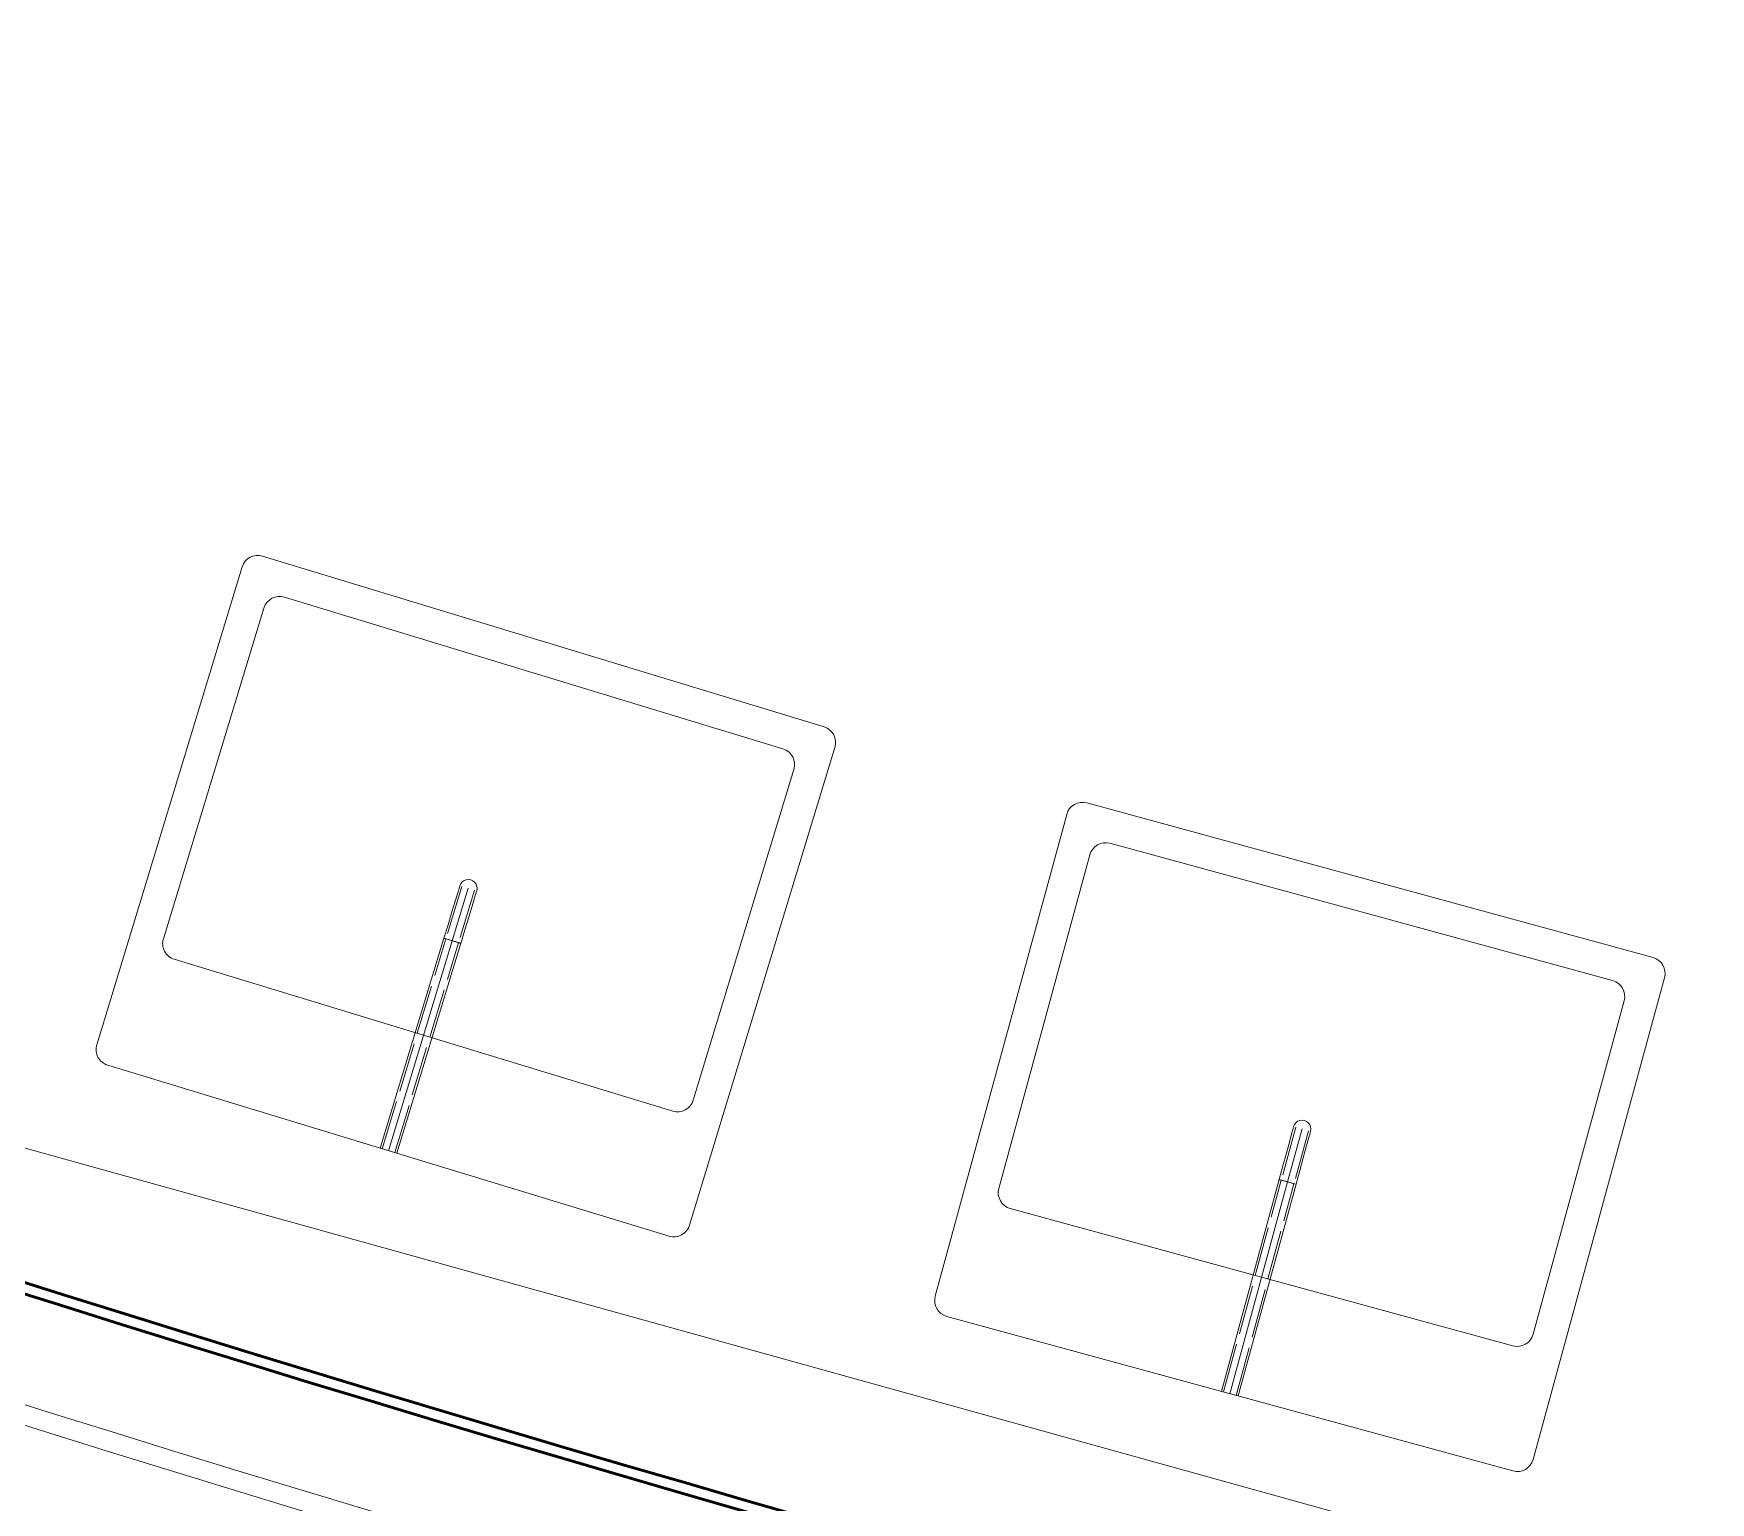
# Model space of a CAD drawing. Header units: millimetres. Extents: x -89663 to 74273, y -103666 to 18539.
# Drawn here: x -35090 to -33561, y -70374 to -69036 of the extents above; entities that cross this region are included whole.
import ezdxf
from ezdxf.enums import TextEntityAlignment as Align

# ---------------------------------------------------------------- set-up
doc = ezdxf.new("R2010")
doc.units = ezdxf.units.MM
doc.header["$MEASUREMENT"] = 0
for name, pattern in [('Dot & Dashed', [670.277762, 352.777767, -176.388884, 0, -141.111112]), ('Double Dashed', [1093.611073, 529.166651, -211.666656, 141.111112, -211.666656]), ('Hidden Line', [55, 45, -10])]:
    doc.linetypes.add(name, pattern=pattern)
for name, color, linetype in [('A-20-M_Floor_Slab', 7, 'Continuous'), ('A-25-M_Wall_Ext', 7, 'Continuous'), ('New_A-05-M_Gross_Int_WC_s', 7, 'Continuous'), ('New_A-15-MG_Structural_Grid_Phase_2', 7, 'Continuous'), ('New_A-25-M_Wall_Ext', 7, 'Continuous'), ('New_A-25-M_Wall_Int', 7, 'Continuous'), ('New_A-35-M_FFE_Sanitary', 7, 'Continuous'), ('New_A-40-M_Soft_Landscaping_P2', 7, 'Continuous')]:
    doc.layers.add(name, color=color, linetype=linetype)
for name, color, linetype, lineweight in [('A-20-M_Floor_Slab_Pen_No__89', 8, 'Continuous', 20), ('A-25-M_Wall_Ext_Pen_No__87', 8, 'Continuous', 20), ('New_A-25-M_Wall_Ext_Pen_No__87', 8, 'Continuous', 20), ('New_A-25-M_Wall_Int_Pen_No__193', 7, 'Continuous', 18), ('New_A-40-M_Soft_Landscaping_P2_Pen_No__150', 7, 'Continuous', 0), ('New_ArchiCAD Zone Stamps_Pen_No__6', 7, 'Continuous', 35)]:
    doc.layers.add(name, color=color, linetype=linetype, lineweight=lineweight)
for name, color, linetype, lineweight, true_color in [('New_A-05-M_Gross_Int_WC_s_Pen_No__74', 7, 'Continuous', 20, 0x606060), ('New_A-15-MG_Structural_Grid_Phase_2_Pen_No__222', 7, 'Continuous', 13, 0x65af33), ('New_A-25-M_Wall_Ext_Pen_No__107', 7, 'Continuous', 15, 0xa6a6a6), ('New_A-25-M_Wall_Ext_Pen_No__27', 7, 'Continuous', 50, 0x2a2a2a), ('New_A-25-M_Wall_Int_Pen_No__107', 7, 'Continuous', 15, 0xa6a6a6), ('New_A-25-M_Wall_Int_Pen_No__149', 7, 'Continuous', 0, 0x2a2a2a), ('New_A-35-M_FFE_Sanitary_Pen_No__211', 7, 'Continuous', 13, 0xebf6ff), ('New_A-35-M_FFE_Sanitary_Pen_No__27', 7, 'Continuous', 50, 0x2a2a2a), ('New_A-35-M_FFE_Sanitary_Pen_No__64', 7, 'Continuous', 20, 0x606060)]:
    doc.layers.add(name, color=color, linetype=linetype, lineweight=lineweight, true_color=true_color)
doc.styles.add('GENERATED_STYLE_1', font='')
doc.styles.add('GENERATED_STYLE_3', font='')
doc.styles.add('GENERATED_STYLE_4', font='')
doc.styles.get('GENERATED_STYLE_1').set_extended_font_data('Arial', bold=True)
doc.styles.get('GENERATED_STYLE_3').set_extended_font_data('Arial')
doc.styles.get('GENERATED_STYLE_4').set_extended_font_data('Swis721 BT')

# ---------------------------------------------------------------- blocks, each defined once
blk = doc.blocks.new('Female WC_INB 0163_41_1', base_point=(-32279.5, -69544.5))
at = {"layer": 'New_A-05-M_Gross_Int_WC_s_Pen_No__74', "linetype": 'Continuous'}
blk.add_arc((-26783.8, -43782.5), 27679.9, 246.44054, 262.17938, dxfattribs=at)
at = {"layer": 'New_ArchiCAD Zone Stamps_Pen_No__6'}
for tag, height, style, p in [('ROOM_NAME', 250, 'GENERATED_STYLE_1', (-32667.2, -68179)), ('zoneNameLine2', 250, 'GENERATED_STYLE_1', (-32855.7, -68611.2)), ('ROOM_NUMBER', 200, 'GENERATED_STYLE_3', (-33044.1, -69031.9)), ('measuredAreaCode', 200, 'GENERATED_STYLE_3', (-33201.1, -69392)), ('ROOM_HOLES_PRM', 200, 'GENERATED_STYLE_3', (-32893.7, -69526)), ('DUMMY_649', 200, 'GENERATED_STYLE_3', (-32404.4, -69739.4)), ('DUMMY_650', 133.3, 'GENERATED_STYLE_3', (-32125.1, -69845.9))]:
    blk.add_attdef(tag, text='', height=height, rotation=336.4404, dxfattribs=dict(at, style=style)).set_placement(p, align=Align.TOP_LEFT)
blk = doc.blocks.new('Mesh_33_1', base_point=(-40933.1, -67038.1))
at = {"layer": 'New_A-40-M_Soft_Landscaping_P2_Pen_No__150', "linetype": 'Continuous', "flags": 128}
blk.add_lwpolyline([(-40933.1, -67038.1, 0.320491), (-40900.8, -69852.7, 0.075053), (-37194.7, -72335.5, 0.135492), (-17580.9, -76160.2), (-17996, -70643, -0.183873), (-38079.9, -69688.1, -0.169448), (-40869.9, -67158.8, -0.091733)], format="xyb", close=True, dxfattribs=at)
blk = doc.blocks.new('Mesh_34_1', base_point=(-38055.1, -69698.9))
at = {"layer": 'New_A-40-M_Soft_Landscaping_P2_Pen_No__150', "linetype": 'Continuous', "flags": 128}
blk.add_lwpolyline([(-38055.1, -69698.9, -0.169694), (-40869.9, -67158.8, 0.334983), (-40169.4, -69895, 0.065126), (-36684.4, -71850.8, 0.165018), (-17774.3, -73560), (-17996, -70643, -0.183626)], format="xyb", close=True, dxfattribs=at)
blk = doc.blocks.new('Slab_71_1', base_point=(-38011.1, -70020.7))
at = {"layer": 'A-20-M_Floor_Slab_Pen_No__89', "linetype": 'Continuous', "flags": 128}
blk.add_lwpolyline([(-38011.1, -70020.7), (-37706.8, -69326.8), (-30776.4, -71251.7), (-30890.3, -71998.5)], close=True, dxfattribs=at)
blk = doc.blocks.new('Slab_72_1', base_point=(-37706.8, -69326.8))
at = {"layer": 'A-20-M_Floor_Slab_Pen_No__89', "linetype": 'Continuous', "flags": 128}
blk.add_lwpolyline([(-37706.8, -69326.8), (-37838.6, -69627.5), (-30825.7, -71575.3), (-30776.4, -71251.7)], close=True, dxfattribs=at)
blk = doc.blocks.new('Wall_53_1', base_point=(-38176, -69536.6))
at = {"layer": 'New_A-25-M_Wall_Ext_Pen_No__107', "linetype": 'Continuous', "lineweight": 0, "true_color": 0x535353}
blk.add_hatch(color=251, dxfattribs=at).paths.add_polyline_path([(-38176, -69536.6), (-38217.5, -69627.6, 0.177017), (-18856.6, -70909.4), (-18870.6, -70861.5), (-18884.7, -70813.4, -0.177006)])
at = {"layer": 'New_A-25-M_Wall_Ext_Pen_No__27', "linetype": 'Continuous'}
for radius, start in [(28161.8, 246.13805), (28261.8, 246.13561)]:
    blk.add_arc((-26783.5, -43782), radius, start, 286.28897, dxfattribs=at)
blk = doc.blocks.new('Wall_55_1', base_point=(-38175.9, -69536.5))
at = {"layer": 'New_A-25-M_Wall_Ext_Pen_No__87', "linetype": 'Hidden Line'}
for radius in [28161.8, 28211.8]:
    blk.add_arc((-26758.9, -43792.8), radius, 246.08329, 336.44041, dxfattribs=at)
blk = doc.blocks.new('Wall_93_1', base_point=(-37848.3, -69154.4))
at = {"layer": 'New_A-35-M_FFE_Sanitary_Pen_No__211', "linetype": 'Continuous'}
h = blk.add_hatch(dxfattribs=at)
h.set_pattern_fill('Plaster_0001', color=256, style=0, pattern_type=2)
h.set_pattern_definition([(164.31925, (0, 0), (46.81334, 166.75884), [0, -100]), (164.31925, (-71.55, -69.87), (46.81334, 166.75884), [0, -100])])
h.paths.add_polyline_path([(-37844.3, -69145.2), (-37848.3, -69154.4, 0.068547), (-30550.5, -71208.5), (-30549.2, -71198.5, -0.068546)])
at = {"layer": 'New_A-35-M_FFE_Sanitary_Pen_No__27', "linetype": 'Continuous'}
for radius, end in [(27770, 262.12216), (27780, 262.12234)]:
    blk.add_arc((-26743, -43690.6), radius, 246.43702, end, dxfattribs=at)
blk = doc.blocks.new('Wall_117_1', base_point=(-37959.5, -69407.8))
at = {"layer": 'New_A-25-M_Wall_Int_Pen_No__107', "linetype": 'Continuous'}
h = blk.add_hatch(dxfattribs=at)
h.set_pattern_fill('Plywood_0001', color=256, style=0, pattern_type=2)
h.set_pattern_definition([(0, (0, 0), (0, 200), [])])
h.paths.add_polyline_path([(-30510.1, -71307.7, -0.069282), (-37887.5, -69242.8), (-37894.7, -69259.3, 0.069282), (-30512.5, -71325.6)])
blk.add_hatch(color=256, dxfattribs=at).paths.add_polyline_path([(-37959.5, -69407.8, 0.069282), (-30534.2, -71486.1), (-30532.6, -71474.2, -0.069282), (-37954.7, -69396.8)])
at = {"layer": 'New_A-25-M_Wall_Int_Pen_No__149', "linetype": 'Continuous'}
for radius, start in [(27776.8, 246.43702), (28046.8, 246.43704)]:
    blk.add_arc((-26783.5, -43782), radius, start, 262.28997, dxfattribs=at)
at = {"layer": 'New_A-25-M_Wall_Int_Pen_No__193', "linetype": 'Continuous'}
for radius, start in [(27794.8, 246.43702), (27944.8, 246.43703), (27956.8, 246.43704)]:
    blk.add_arc((-26783.5, -43782), radius, start, 262.28997, dxfattribs=at)
blk = doc.blocks.new('Wall_231_1', base_point=(-38294.6, -69816.9))
at = {"layer": 'A-25-M_Wall_Ext_Pen_No__87', "linetype": 'Hidden Line'}
for radius, start, end in [(28130.8, 246.16287, 336.76285), (28469.8, 246.15506, 336.76093)]:
    blk.add_arc((-26785.3, -43777.2), radius, start, end, dxfattribs=at)
blk = doc.blocks.new('Elbow Tube 19')
at = {"layer": 'New_A-35-M_FFE_Sanitary_Pen_No__64', "linetype": 'Continuous'}
for p, q in [((-8, 0), (-7.7, 2.1)), ((-7.7, -2.1), (-8, 0)), ((-7.7, 2.1), (-6.9, 4)), ((-6.9, 4), (-5.7, 5.7)), ((-5.7, 5.7), (-4, 6.9)), ((-4, 6.9), (-2.1, 7.7)), ((-2.1, 7.7), (0, 8)), ((1.7, 8), (0, 8)), ((6.7, 8), (1.7, 8)), ((14.6, 8), (6.7, 8)), ((25, 8), (14.6, 8)), ((37.1, 8), (25, 8)), ((50, 8), (37.1, 8)), ((50, 7.7), (50, 8)), ((50, 6.9), (50, 7.7)), ((50, 5.7), (50, 6.9)), ((50, 4), (50, 5.7)), ((50, 2.1), (50, 4)), ((50, 0), (50, 2.1)), ((50, -2.1), (50, 0)), ((-6.9, -4), (-7.7, -2.1)), ((-5.7, -5.7), (-6.9, -4)), ((-4, -6.9), (-5.7, -5.7)), ((-2.1, -7.7), (-4, -6.9)), ((0, -8), (-2.1, -7.7)), ((1.7, -8), (0, -8)), ((6.7, -8), (1.7, -8)), ((14.6, -8), (6.7, -8)), ((25, -8), (14.6, -8)), ((37.1, -8), (25, -8)), ((50, -8), (37.1, -8)), ((50, -4), (50, -2.1)), ((50, -5.7), (50, -4)), ((50, -6.9), (50, -5.7)), ((50, -7.7), (50, -6.9)), ((50, -8), (50, -7.7))]:
    blk.add_line(p, q, dxfattribs=at)
at = {"layer": 'New_A-35-M_FFE_Sanitary_Pen_No__64', "linetype": 'Hidden Line'}
for p, q in [((0, 6), (50, 6)), ((0, -6), (50, -6))]:
    blk.add_line(p, q, dxfattribs=at)
at = {"layer": 'New_A-35-M_FFE_Sanitary_Pen_No__64', "linetype": 'Dot & Dashed'}
blk.add_line((0, 0), (50, 0), dxfattribs=at)
blk = doc.blocks.new('Tube 19')
at = {"layer": 'New_A-35-M_FFE_Sanitary_Pen_No__64', "linetype": 'Continuous'}
for p, q in [((0, 8), (0, -8)), ((200, 8), (0, 8)), ((200, -8), (200, 8)), ((0, -8), (200, -8))]:
    blk.add_line(p, q, dxfattribs=at)
at = {"layer": 'New_A-35-M_FFE_Sanitary_Pen_No__64', "linetype": 'Hidden Line'}
for p, q in [((0, 6), (200, 6)), ((0, -6), (200, -6))]:
    blk.add_line(p, q, dxfattribs=at)
at = {"layer": 'New_A-35-M_FFE_Sanitary_Pen_No__64', "linetype": 'Dot & Dashed'}
blk.add_line((0, 0), (200, 0), dxfattribs=at)
blk = doc.blocks.new('Standard grid marker_24')
at = {"layer": 'New_A-15-MG_Structural_Grid_Phase_2_Pen_No__222', "linetype": 'Double Dashed'}
blk.add_arc((0, 0), 27977.6, 0, 90.63597, dxfattribs=at)
at = {"layer": 'New_A-15-MG_Structural_Grid_Phase_2_Pen_No__222', "style": 'GENERATED_STYLE_4'}
blk.add_attdef('AC_MarkerText_1', text='', height=350, rotation=90.3066, dxfattribs=at).set_placement((-1326.2, 28008), align=Align.MIDDLE_CENTER)
blk = doc.blocks.new('Basin 19')
at = {"layer": 'New_A-35-M_FFE_Sanitary_Pen_No__64', "linetype": 'Continuous'}
for p, q in [((-267.5, 0), (267.5, 0)), ((-282.5, -470), (-282.5, -15)), ((282.5, -15), (282.5, -470)), ((-237.5, -110), (237.5, -110)), ((-252.5, -440), (-252.5, -125)), ((252.5, -125), (252.5, -440)), ((237.5, -455), (-237.5, -455)), ((267.5, -485), (-267.5, -485))]:
    blk.add_line(p, q, dxfattribs=at)
for centre, start, end in [((-267.5, -15), 90, 180), ((267.5, -15), 0, 90), ((-237.5, -125), 90, 180), ((237.5, -125), 0, 90), ((-237.5, -440), 180, 270), ((237.5, -440), 270, 0), ((-267.5, -470), 180, 270), ((267.5, -470), 270, 0)]:
    blk.add_arc(centre, 15, start, end, dxfattribs=at)

msp = doc.modelspace()

# ---------------------------------------------------------------- block references
at = {"layer": 'A-20-M_Floor_Slab', "color": 8, "linetype": 'Continuous', "lineweight": 20}
for name, p in [('Slab_71_1', (-38011.1, -70020.7)), ('Slab_72_1', (-37706.8, -69326.8))]:
    msp.add_blockref(name, p, dxfattribs=at)
at = {"layer": 'A-25-M_Wall_Ext', "color": 250, "lineweight": 50, "true_color": 0x2a2a2a}
msp.add_blockref('Wall_231_1', (-38294.6, -69816.9), dxfattribs=at)
at = {"layer": 'New_A-05-M_Gross_Int_WC_s', "linetype": 'Continuous'}
msp.add_blockref('Female WC_INB 0163_41_1', (-32279.5, -69544.5), dxfattribs=at)
at = {"layer": 'New_A-15-MG_Structural_Grid_Phase_2', "color": 8, "linetype": 'Continuous', "lineweight": 15, "zscale": 1000, "rotation": 246.1337837427074}
msp.add_blockref('Standard grid marker_24', (-26783.5, -43781.2), dxfattribs=at)
at = {"layer": 'New_A-25-M_Wall_Ext', "color": 250, "lineweight": 50, "true_color": 0x2a2a2a}
for name, p in [('Wall_53_1', (-38176, -69536.6)), ('Wall_55_1', (-38175.9, -69536.5))]:
    msp.add_blockref(name, p, dxfattribs=at)
at = {"layer": 'New_A-25-M_Wall_Int', "color": 250, "lineweight": 50, "true_color": 0x2a2a2a}
msp.add_blockref('Wall_117_1', (-37959.5, -69407.8), dxfattribs=at)
at = {"layer": 'New_A-35-M_FFE_Sanitary', "color": 250, "lineweight": 50, "true_color": 0x2a2a2a}
msp.add_blockref('Wall_93_1', (-37848.3, -69154.4), dxfattribs=at)
at = {"layer": 'New_A-35-M_FFE_Sanitary', "color": 251, "linetype": 'Continuous', "lineweight": 20, "true_color": 0x606060, "xscale": -1, "zscale": 1000}
for name, p, rotation in [('Basin 19', (-34766.4, -70053.8), 163.0729487023656), ('Basin 19', (-33999.3, -70275.2), 164.7329487023657), ('Elbow Tube 19', (-34693.6, -69814.7), 73.0730444666659), ('Elbow Tube 19', (-33933.5, -70034), 74.73304446666596)]:
    msp.add_blockref(name, p, dxfattribs=dict(at, rotation=rotation))
at = {"layer": 'New_A-35-M_FFE_Sanitary', "color": 251, "linetype": 'Continuous', "lineweight": 20, "true_color": 0x606060, "zscale": 1000}
for p, rotation in [((-34766.4, -70053.8), 73.0730444666081), ((-33999.3, -70275.2), 74.73304446660815)]:
    msp.add_blockref('Tube 19', p, dxfattribs=dict(at, rotation=rotation))
at = {"layer": 'New_A-40-M_Soft_Landscaping_P2'}
for name, p in [('Mesh_33_1', (-40933.1, -67038.1)), ('Mesh_34_1', (-38055.1, -69698.9))]:
    msp.add_blockref(name, p, dxfattribs=at)

doc.saveas('drawing.dxf')
